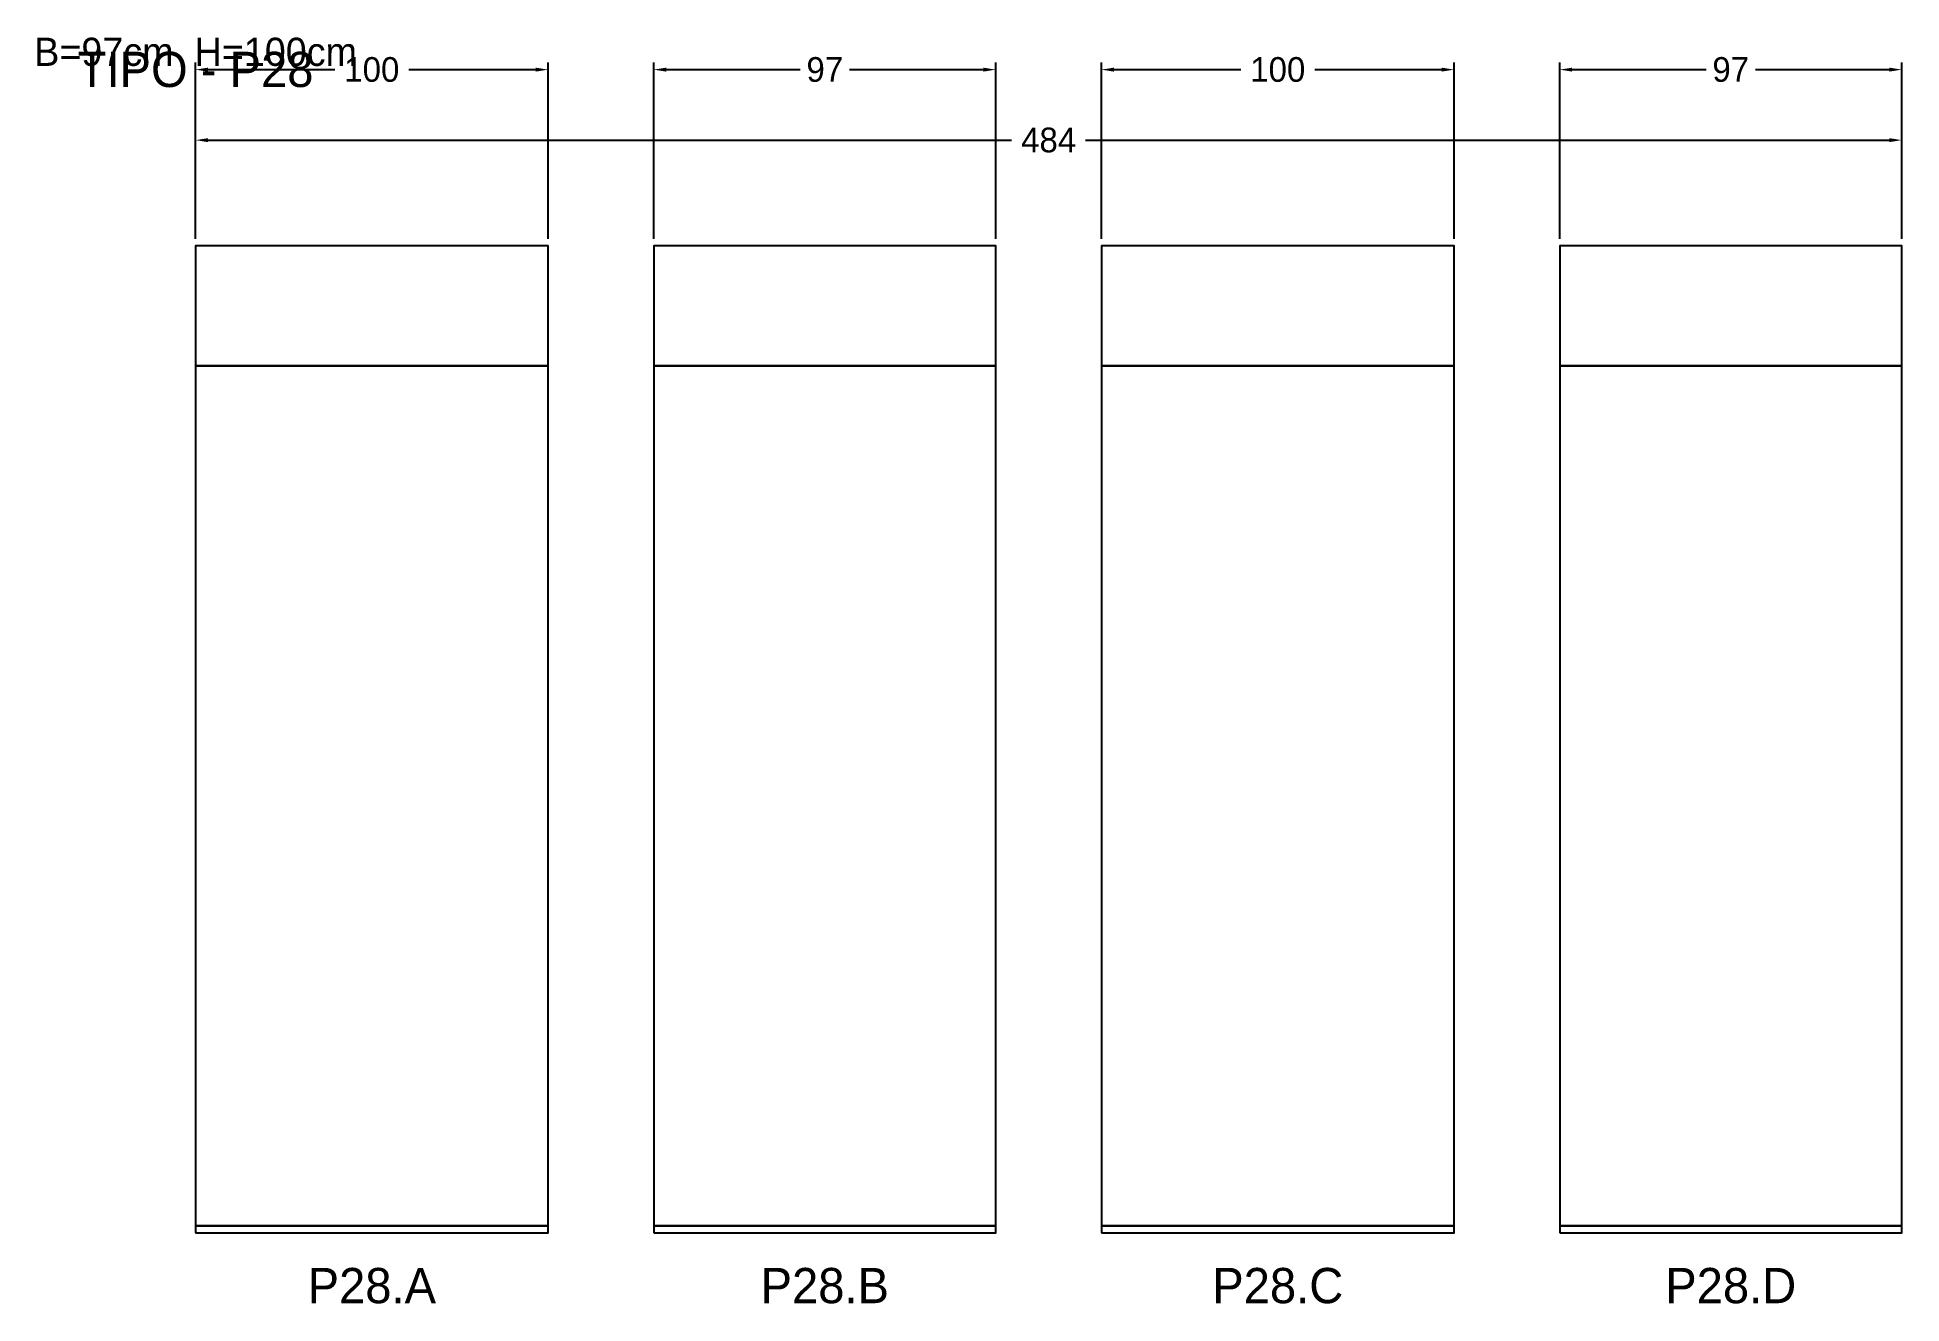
# Model space of a CAD drawing. Header units: metres. Extents: x -45 to 484, y -20 to 339.
import ezdxf

# ---------------------------------------------------------------- set-up
doc = ezdxf.new("R2010")
doc.units = ezdxf.units.M
for name, color, linetype in [('COTA', 3, 'Continuous'), ('Cota Secao (2x)', 3, 'Continuous'), ('NOMENCLATURA', 1, 'Continuous'), ('Paineis', 7, 'Continuous'), ('Texto Secao', 2, 'Continuous')]:
    doc.layers.add(name, color=color, linetype=linetype)
doc.dimstyles.new('COTA', dxfattribs={"dimtxt": 7, "dimasz": 3.5, "dimexe": 2, "dimexo": 2, "dimgap": 1.5, "dimtad": 1, "dimdec": 1, "dimcen": 2.5, "dimclrd": 3, "dimclre": 3, "dimclrt": 3, "dimazin": 3, "dimtfac": 1, "dimtmove": 0, "dimatfit": 3})

# ---------------------------------------------------------------- blocks, each defined once
blk = doc.blocks.new('_CLOSEDFILLED')
at = {"color": 0, "linetype": 'BYBLOCK'}
blk.add_solid([(-1, 0.16), (0, 0), (-1, -0.16)], dxfattribs=at)
blk = doc.blocks.new('*D1')
at = {"color": 3}
for p, q in [((0, 282), (0, 312)), ((3.5, 310), (231.5, 310)), ((252.5, 310), (480.5, 310)), ((484, 282), (484, 312))]:
    blk.add_line(p, q, dxfattribs=at)
at = {"layer": 'Defpoints'}
for p in [(0, 310), (0, 280), (484, 280)]:
    blk.add_point(p, dxfattribs=at)
at = {"layer": 'COTA', "color": 3, "xscale": 3.5, "yscale": 3.5, "rotation": 180}
blk.add_blockref('_CLOSEDFILLED', (0, 310), dxfattribs=at)
at = {"layer": 'COTA', "color": 3, "xscale": 3.5, "yscale": 3.5}
blk.add_blockref('_CLOSEDFILLED', (484, 310), dxfattribs=at)
at = {"layer": 'COTA', "color": 3, "insert": (242, 310), "char_height": 7, "attachment_point": 5}
blk.add_mtext('484', dxfattribs=at)
blk = doc.blocks.new('*D2')
at = {"color": 3}
for p, q in [((0, 282), (0, 332)), ((3.5, 330), (39.5, 330)), ((60.5, 330), (96.5, 330)), ((100, 282), (100, 332))]:
    blk.add_line(p, q, dxfattribs=at)
at = {"layer": 'Defpoints'}
for p in [(0, 330), (0, 280), (100, 280)]:
    blk.add_point(p, dxfattribs=at)
at = {"layer": 'COTA', "color": 3, "xscale": 3.5, "yscale": 3.5, "rotation": 180}
blk.add_blockref('_CLOSEDFILLED', (0, 330), dxfattribs=at)
at = {"layer": 'COTA', "color": 3, "xscale": 3.5, "yscale": 3.5}
blk.add_blockref('_CLOSEDFILLED', (100, 330), dxfattribs=at)
at = {"layer": 'COTA', "color": 3, "insert": (50, 330), "char_height": 7, "attachment_point": 5}
blk.add_mtext('100', dxfattribs=at)
blk = doc.blocks.new('*D3')
at = {"color": 3}
for p, q in [((130, 282), (130, 332)), ((133.5, 330), (171.5, 330)), ((185.5, 330), (223.5, 330)), ((227, 282), (227, 332))]:
    blk.add_line(p, q, dxfattribs=at)
at = {"layer": 'Defpoints'}
for p in [(130, 330), (130, 280), (227, 280)]:
    blk.add_point(p, dxfattribs=at)
at = {"layer": 'COTA', "color": 3, "xscale": 3.5, "yscale": 3.5, "rotation": 180}
blk.add_blockref('_CLOSEDFILLED', (130, 330), dxfattribs=at)
at = {"layer": 'COTA', "color": 3, "xscale": 3.5, "yscale": 3.5}
blk.add_blockref('_CLOSEDFILLED', (227, 330), dxfattribs=at)
at = {"layer": 'COTA', "color": 3, "insert": (178.5, 330), "char_height": 7, "attachment_point": 5}
blk.add_mtext('97', dxfattribs=at)
blk = doc.blocks.new('*D4')
at = {"color": 3}
for p, q in [((257, 282), (257, 332)), ((260.5, 330), (296.5, 330)), ((317.5, 330), (353.5, 330)), ((357, 282), (357, 332))]:
    blk.add_line(p, q, dxfattribs=at)
at = {"layer": 'Defpoints'}
for p in [(257, 330), (257, 280), (357, 280)]:
    blk.add_point(p, dxfattribs=at)
at = {"layer": 'COTA', "color": 3, "xscale": 3.5, "yscale": 3.5, "rotation": 180}
blk.add_blockref('_CLOSEDFILLED', (257, 330), dxfattribs=at)
at = {"layer": 'COTA', "color": 3, "xscale": 3.5, "yscale": 3.5}
blk.add_blockref('_CLOSEDFILLED', (357, 330), dxfattribs=at)
at = {"layer": 'COTA', "color": 3, "insert": (307, 330), "char_height": 7, "attachment_point": 5}
blk.add_mtext('100', dxfattribs=at)
blk = doc.blocks.new('*D5')
at = {"color": 3}
for p, q in [((387, 282), (387, 332)), ((390.5, 330), (428.5, 330)), ((442.5, 330), (480.5, 330)), ((484, 282), (484, 332))]:
    blk.add_line(p, q, dxfattribs=at)
at = {"layer": 'Defpoints'}
for p in [(387, 330), (387, 280), (484, 280)]:
    blk.add_point(p, dxfattribs=at)
at = {"layer": 'COTA', "color": 3, "xscale": 3.5, "yscale": 3.5, "rotation": 180}
blk.add_blockref('_CLOSEDFILLED', (387, 330), dxfattribs=at)
at = {"layer": 'COTA', "color": 3, "xscale": 3.5, "yscale": 3.5}
blk.add_blockref('_CLOSEDFILLED', (484, 330), dxfattribs=at)
at = {"layer": 'COTA', "color": 3, "insert": (435.5, 330), "char_height": 7, "attachment_point": 5}
blk.add_mtext('97', dxfattribs=at)

msp = doc.modelspace()

# ---------------------------------------------------------------- linework, layer by layer
at = {"layer": 'Paineis'}
for points in [[(0, 246), (100, 246), (100, 280), (0, 280)], [(130, 246), (227, 246), (227, 280), (130, 280)], [(257, 246), (357, 246), (357, 280), (257, 280)], [(387, 246), (484, 246), (484, 280), (387, 280)], [(0, 2), (100, 2), (100, 246), (0, 246)], [(130, 2), (227, 2), (227, 246), (130, 246)], [(257, 2), (357, 2), (357, 246), (257, 246)], [(387, 2), (484, 2), (484, 246), (387, 246)], [(0, 0), (100, 0), (100, 2), (0, 2)], [(130, 0), (227, 0), (227, 2), (130, 2)], [(257, 0), (357, 0), (357, 2), (257, 2)], [(387, 0), (484, 0), (484, 2), (387, 2)]]:
    msp.add_lwpolyline(points, close=True, dxfattribs=at)

# ---------------------------------------------------------------- texts
at = {"layer": 'Cota Secao (2x)', "insert": (0, 335), "char_height": 8, "width": 504, "attachment_point": 5}
msp.add_mtext('B=97cm  H=100cm', dxfattribs=at)
at = {"layer": 'NOMENCLATURA', "insert": (0, 330), "char_height": 10, "width": 300, "attachment_point": 5}
msp.add_mtext('TIPO - P28', dxfattribs=at)
at = {"layer": 'Texto Secao', "char_height": 10, "attachment_point": 5}
for s, insert, width in [('P28.A', (50, -15), 120), ('P28.B', (178.5, -15), 117), ('P28.C', (307, -15), 120), ('P28.D', (435.5, -15), 117)]:
    msp.add_mtext(s, dxfattribs=dict(at, insert=insert, width=width))

# ---------------------------------------------------------------- dimensions: what is measured, and where the dimension line sits
at = {"layer": 'COTA'}
for base, p1, p2, picture, middle in [((0, 330), (0, 280), (100, 280), '*D2', (50, 330)), ((130, 330), (130, 280), (227, 280), '*D3', (178.5, 330)), ((257, 330), (257, 280), (357, 280), '*D4', (307, 330)), ((387, 330), (387, 280), (484, 280), '*D5', (435.5, 330)), ((0, 310), (0, 280), (484, 280), '*D1', (242, 310))]:
    dim = msp.add_linear_dim(base=base, p1=p1, p2=p2, dimstyle='COTA', dxfattribs=at)
    dim.commit()
    dim.dimension.update_dxf_attribs({"geometry": picture, "text_midpoint": middle})

doc.saveas('drawing.dxf')
